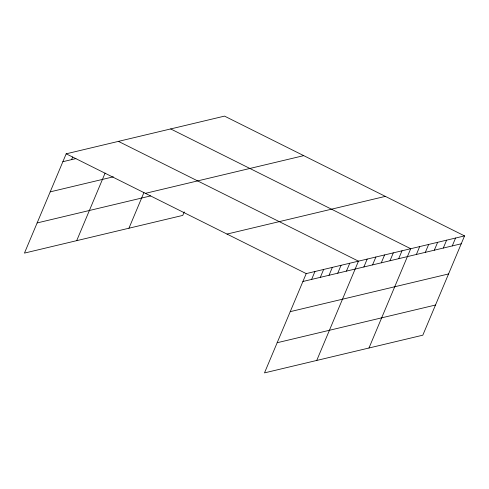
<?xml version="1.0" encoding="UTF-8"?>
<svg xmlns="http://www.w3.org/2000/svg" width="489" height="489" viewBox="0 0 489 489"><rect width="100%" height="100%" fill="white"/><g stroke="black" fill="none" stroke-linecap="round" stroke-linejoin="round"><path stroke-width="0.73" d="M464.55 235.9L306.224 273.602L264.488 372.887L422.814 335.185L464.55 235.9L224.512 116.113L66.186 153.815L24.45 253.1L182.776 215.398L184.249 211.89M71.577 159.628L72.684 157M76.7 240.661L105.092 173.112M128.943 228.216L143.949 192.532M311.615 279.415L314.934 271.529M320.326 277.342L323.639 269.457M329.03 275.27L332.349 267.379M337.74 273.198L341.053 265.307M346.45 271.12L349.763 263.235M316.738 360.448L358.474 261.163L118.436 141.376M363.865 266.976L367.178 259.084M372.569 264.904L375.888 257.012M381.279 262.825L384.592 254.94M389.99 260.753L393.303 252.868M398.694 258.681L402.013 250.79M368.981 348.003L410.717 248.718L170.679 128.931M416.377 254.469L419.69 246.584M425.344 252.33L428.664 244.445M434.318 250.197L437.637 242.312M443.291 248.057L446.604 240.172M452.264 245.924L455.577 238.033M62.867 161.7L75.929 158.595M50.19 191.865L113.326 176.829M145.398 193.344L303.724 155.643M37.127 222.941L150.594 195.918M227.012 234.072L385.338 196.37M302.905 281.493L461.237 243.785M290.228 311.652L448.554 273.95M277.165 342.728L435.491 305.026M66.186 153.815L306.224 273.602"/></g></svg>
